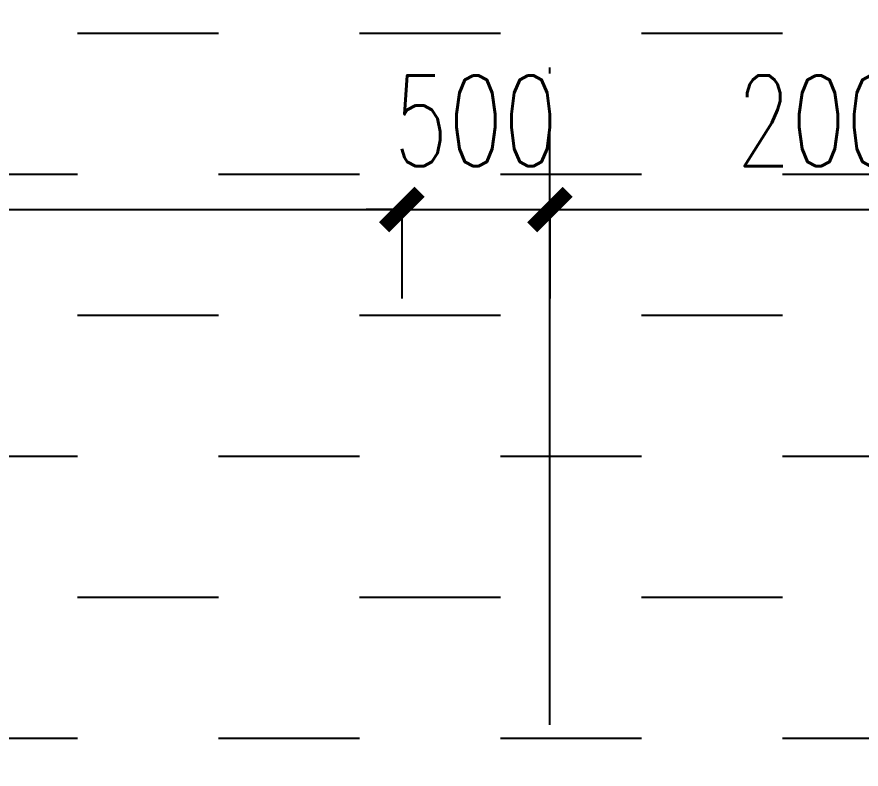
# Model space of a CAD drawing. Header units: millimetres. Extents: x 12325263 to 13848842, y -1463133 to 573208.
# Drawn here: x 12582797 to 12585648, y -846877 to -844336 of the extents above; entities that cross this region are included whole.
import ezdxf
from ezdxf.xclip import XClip

# ---------------------------------------------------------------- set-up
doc = ezdxf.new("R2010")
doc.units = ezdxf.units.MM
doc.header["$LTSCALE"] = 1000
doc.header["$XCLIPFRAME"] = 0
doc.linetypes.add('DOTE', pattern=[2.42, 2, -0.2, 0.02, -0.2])
for name, color, linetype in [('A-ANNO-DIMS', 83, 'Continuous'), ('A-AXIS', 16, 'DOTE'), ('WALL', 5, 'Continuous'), ('WALL-SHATCH', 8, 'Continuous'), ('建筑-楼板开洞', 251, 'Continuous')]:
    doc.layers.add(name, color=color, linetype=linetype)
doc.styles.add('_TCH_DIM_T3', font='SIMPLEX.shx', dxfattribs={"width": 0.705882, "bigfont": 'GBCBIG.shx'})
doc.dimstyles.new('_TCH_ARCH&&120', dxfattribs={"dimtxt": 306, "dimasz": 120, "dimexe": 300, "dimexo": 360, "dimgap": 147, "dimtad": 1, "dimdec": 0, "dimzin": 0, "dimdsep": 46, "dimtxsty": '_TCH_DIM_T3', "dimblk": 'ARCHTICK', "dimcen": 0.09, "dimclrt": 7, "dimazin": 2, "dimtfac": 1, "dimtdec": 0, "dimtix": 1, "dimtmove": 2, "dimatfit": 3, "dimfxl": 1, "dimfxlon": 1, "dimtolj": 1, "dimtzin": 0, "dimarcsym": 0})

# ---------------------------------------------------------------- blocks, each defined once
blk = doc.blocks.new('adgshg13-A$C7F010FC0')
at = {"layer": 'WALL-SHATCH'}
h = blk.add_hatch(color=256, dxfattribs=at)
h.dxf.hatch_style = 1
h.paths.add_polyline_path([(-60384.2, -16880.9), (-763.2, 197.5), (12587.6, -13153.3), (12587.6, -157996), (-162964.9, -188820.4), (-171262.4, -180522.9), (-171262.4, -31310.9), (-150707.2, -10755.7), (-131860.1, -7980.9), (-99162.4, -7980.9), (-99162.4, -4980.9), (-76620.4, -4980.9), (-70107.7, -16880.9)], flags=16)
h.paths.add_polyline_path([(-60091.2, -16380.9), (-646.9, 646.9), (12987.6, -12987.6), (12987.6, -158331.9), (-163100.6, -189250.4), (-171662.4, -180688.6), (-171662.4, -31145.2), (-150777.9, -10260.7), (-131896.7, -7480.9), (-99562.4, -7480.9), (-99562.4, -4580.9), (-76365.6, -4580.9), (-69907.5, -16380.9)])
blk = doc.blocks.new('A$C4C7A72D3')
at = {"layer": 'WALL', "color": 1}
blk.add_blockref('adgshg13-A$C7F010FC0', (210433, 205503.6), dxfattribs=at)
blk = doc.blocks.new('qlzw')
at = {"layer": 'A-AXIS'}
blk.add_line((12451166.8, 979489.8), (12451166.8, 1082089.8), dxfattribs=at)
blk = doc.blocks.new('_ArchTick')
at = {"color": 0, "linetype": 'ByBlock', "const_width": 0.4}
blk.add_lwpolyline([(-0.5, -0.5), (0.5, 0.5)], dxfattribs=at)
blk = doc.blocks.new('*D4336')
at = {"layer": 'A-ANNO-DIMS', "color": 0, "lineweight": -2, "transparency": 16777216}
for p, q in [((12579646.8, -844985.6), (12579646.8, -845286.6)), ((12579646.8, -844986.6), (12584096.8, -844986.6)), ((12584096.8, -844985.6), (12584096.8, -845286.6))]:
    blk.add_line(p, q, dxfattribs=at)
at = {"layer": 'Defpoints', "color": 0, "transparency": 16777216}
for p in [(12579646.8, -844386.6), (12584096.8, -844386.6), (12584096.8, -844986.6)]:
    blk.add_point(p, dxfattribs=at)
at = {"layer": 'A-ANNO-DIMS', "color": 0, "lineweight": -2, "transparency": 16777216, "xscale": 120, "yscale": 120, "zscale": 120, "rotation": 180}
blk.add_blockref('_ArchTick', (12579646.8, -844986.6), dxfattribs=at)
at = {"layer": 'A-ANNO-DIMS', "color": 0, "lineweight": -2, "transparency": 16777216, "xscale": 120, "yscale": 120, "zscale": 120}
blk.add_blockref('_ArchTick', (12584096.8, -844986.6), dxfattribs=at)
at = {"layer": 'A-ANNO-DIMS', "color": 7, "transparency": 16777216, "insert": (12581871.8, -844686.6), "char_height": 306, "attachment_point": 5, "style": '_TCH_DIM_T3'}
blk.add_mtext('\\A1;4450', dxfattribs=at)
blk = doc.blocks.new('*D4337')
at = {"layer": 'A-ANNO-DIMS', "color": 0, "lineweight": -2, "transparency": 16777216}
for p, q in [((12584096.8, -844986.6), (12583976.8, -844986.6)), ((12584096.8, -844985.6), (12584096.8, -845286.6)), ((12584096.8, -844986.6), (12584596.8, -844986.6)), ((12584596.8, -844985.6), (12584596.8, -845286.6)), ((12584596.8, -844986.6), (12584716.8, -844986.6))]:
    blk.add_line(p, q, dxfattribs=at)
at = {"layer": 'Defpoints', "color": 0, "transparency": 16777216}
for p in [(12584096.8, -844386.6), (12584596.8, -844386.6), (12584596.8, -844986.6)]:
    blk.add_point(p, dxfattribs=at)
at = {"layer": 'A-ANNO-DIMS', "color": 0, "lineweight": -2, "transparency": 16777216, "xscale": 120, "yscale": 120, "zscale": 120}
blk.add_blockref('_ArchTick', (12584096.8, -844986.6), dxfattribs=at)
at = {"layer": 'A-ANNO-DIMS', "color": 0, "lineweight": -2, "transparency": 16777216, "xscale": 120, "yscale": 120, "zscale": 120, "rotation": 180}
blk.add_blockref('_ArchTick', (12584596.8, -844986.6), dxfattribs=at)
at = {"layer": 'A-ANNO-DIMS', "color": 7, "transparency": 16777216, "insert": (12584346.8, -844686.6), "char_height": 306, "attachment_point": 5, "style": '_TCH_DIM_T3'}
blk.add_mtext('\\A1;500', dxfattribs=at)
blk = doc.blocks.new('*D4338')
at = {"layer": 'A-ANNO-DIMS', "color": 0, "lineweight": -2, "transparency": 16777216}
for p, q in [((12584596.8, -844985.6), (12584596.8, -845286.6)), ((12584596.8, -844986.6), (12586596.8, -844986.6)), ((12586596.8, -844985.6), (12586596.8, -845286.6))]:
    blk.add_line(p, q, dxfattribs=at)
at = {"layer": 'Defpoints', "color": 0, "transparency": 16777216}
for p in [(12584596.8, -844386.6), (12586596.8, -844386.6), (12586596.8, -844986.6)]:
    blk.add_point(p, dxfattribs=at)
at = {"layer": 'A-ANNO-DIMS', "color": 0, "lineweight": -2, "transparency": 16777216, "xscale": 120, "yscale": 120, "zscale": 120, "rotation": 180}
blk.add_blockref('_ArchTick', (12584596.8, -844986.6), dxfattribs=at)
at = {"layer": 'A-ANNO-DIMS', "color": 0, "lineweight": -2, "transparency": 16777216, "xscale": 120, "yscale": 120, "zscale": 120}
blk.add_blockref('_ArchTick', (12586596.8, -844986.6), dxfattribs=at)
at = {"layer": 'A-ANNO-DIMS', "color": 7, "transparency": 16777216, "insert": (12585596.8, -844686.6), "char_height": 306, "attachment_point": 5, "style": '_TCH_DIM_T3'}
blk.add_mtext('\\A1;2000', dxfattribs=at)

msp = doc.modelspace()

# ---------------------------------------------------------------- block references
ref = msp.add_blockref('A$C4C7A72D3', (12385714.9, -906209.5), dxfattribs=dict(rotation=350.041249254255))
XClip(ref).set_block_clipping_path([(223442.8584877662, 85923.1187333744), (220542.7961432356, 85923.1422391906), (220542.8579492103, 89292.823275506), (211526.9150355905, 89292.8101311298), (210631.4331447985, 94392.8080583527), (206113.3685902953, 94392.8025418455), (206001.4315187763, 95030.3127344656), (204376.2826588508, 94744.9613686837), (203364.4570056833, 100506.9030052917), (197947.3947122637, 99555.7482674252), (192482.3428474721, 130679.4765393781), (190118.7804593667, 130264.4504016289), (191623.4071957469, 121695.6427078634), (177046.6486519482, 119136.2011700841), (175707.6223907359, 126760.8483765714), (173902.988371335, 128026.4039125028), (169528.3854461554, 127258.2903269802), (169070.0967394859, 129868.3614864857), (163308.2517458182, 128856.6693391807), (163766.52659606, 126246.6171700556), (159679.1795131005, 125528.9180921423), (170669.6888374612, 62935.797914044), (167222.1989369914, 62330.4650948944), (167939.7759490944, 58243.6808593175), (171386.9528796654, 58848.2912487988), (172857.0656793863, 50477.0032648193), (165962.5026008021, 49266.4230898353), (168037.7813034765, 37447.1796448426), (140649.9584970828, 32638.2390106404), (115387.9799239188, 28202.5781787895), (95598.7254695911, 140907.4332163476), (226939.476109907, 163968.8668500402), (240128.6952811591, 88852.8973128139)])

# ---------------------------------------------------------------- next in the draw order: hatches: boundary and pattern name
at = {"layer": '建筑-楼板开洞'}
h = msp.add_hatch(dxfattribs=at)
h.set_pattern_fill('DASH', color=256, scale=500)
h.set_pattern_definition([(0, (0, 0), (476.25, 476.25), [476.25, -476.25])])
h.paths.add_polyline_path([(12597696.7, -842386.8), (12590696.8, -842386.9), (12590697.1, -843986.8), (12595796.8, -843986.9), (12595797.1, -849736.9), (12588796.8, -849736.8), (12588796.8, -851936.8), (12564896.8, -851936.8), (12564896.8, -816186.8), (12568846.8, -816186.8), (12568846.8, -816040), (12568846.8, -807536.8), (12574696.8, -807536.8), (12574696.8, -810386.8), (12575896.8, -810386.8), (12579055.2, -810386.8), (12580496.9, -811828.2), (12580696.9, -819086.9), (12595696.9, -819086.7), (12595696.9, -812786.8), (12597696.7, -812786.8)])

# ---------------------------------------------------------------- next in the draw order: block references
at = {"color": 2}
msp.add_blockref('qlzw', (133430, -1881876.5), dxfattribs=at)

# ---------------------------------------------------------------- next in the draw order: dimensions: what is measured, and where the dimension line sits
at = {"layer": 'A-ANNO-DIMS'}
for p1, p2, picture, middle in [((12579646.8, -844386.6), (12584096.8, -844386.6), '*D4336', (12581871.8, -844686.6)), ((12584096.8, -844386.6), (12584596.8, -844386.6), '*D4337', (12584346.8, -844686.6)), ((12584596.8, -844386.6), (12586596.8, -844386.6), '*D4338', (12585596.8, -844686.6))]:
    dim = msp.add_aligned_dim(p1=p1, p2=p2, distance=-600, dimstyle='_TCH_ARCH&&120', dxfattribs=at)
    dim.commit()
    dim.dimension.update_dxf_attribs({"geometry": picture, "text_midpoint": middle})

doc.saveas('drawing.dxf')
